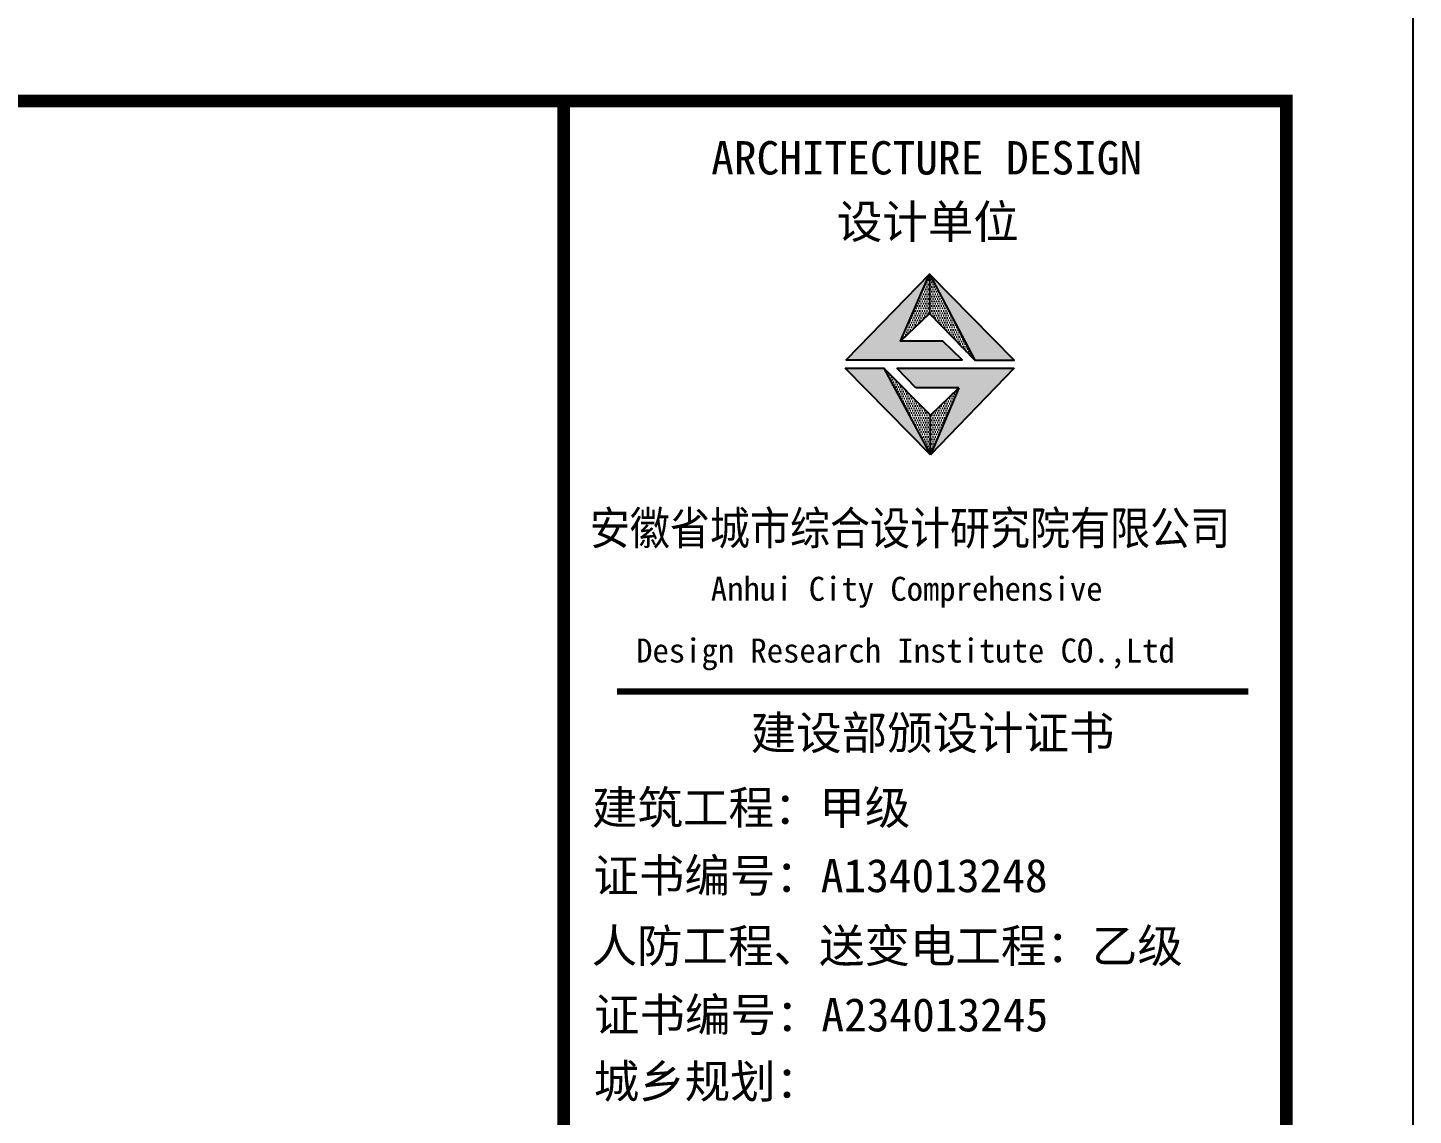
# Model space of a CAD drawing. Extents: x -518586 to 1253874, y -62343 to 661177.
# Drawn here: x 1168884 to 1185275, y 521808 to 534673 of the extents above; entities that cross this region are included whole.
import ezdxf

# ---------------------------------------------------------------- set-up
doc = ezdxf.new("R2010")
doc.units = 0
doc.header["$LTSCALE"] = 1000
doc.header["$MEASUREMENT"] = 0
for name, color, linetype in [('A_DE_DETAIL_3', 144, 'Continuous'), ('PUB_TEXT', 7, 'Continuous'), ('PUB_TITLE', 4, 'Continuous'), ('图框', 7, 'Continuous')]:
    doc.layers.add(name, color=color, linetype=linetype)
doc.styles.add('黑体', font='simhei.ttf')

msp = doc.modelspace()

# ---------------------------------------------------------------- hatches: boundary and pattern name
for points in [[(1179210, 530965), (1179551, 531757), (1178567, 530745), (1179937, 530745), (1179710, 530965)], [(1180089, 530741), (1180553, 530741), (1179551, 531757)]]:
    msp.add_hatch(color=1).paths.add_polyline_path(points)
at = {"layer": 'A_DE_DETAIL_3'}
for points in [[(1179011, 530644), (1178555, 530644), (1179564, 529619)], [(1179167, 530647), (1179391, 530412), (1179898, 530412), (1179564, 529619), (1180554, 530647)]]:
    msp.add_hatch(color=1, dxfattribs=at).paths.add_polyline_path(points)
at = {"layer": 'PUB_TEXT'}
h = msp.add_hatch(dxfattribs=at)
h.set_pattern_fill('DOTS', color=256, scale=450, style=0)
h.set_pattern_definition([(0, (-2239493.115, 1823332.14), (14.0625, 28.12500001), [0, -28.12500001])])
h.paths.add_polyline_path([(1179564, 529619), (1179564, 530091), (1179011, 530644)])
h.paths.add_polyline_path([(1179898, 530412), (1179564, 530091), (1179564, 529619)])
h.paths.add_polyline_path([(1179551, 531757), (1179551, 531292), (1180089, 530741)])
h.paths.add_polyline_path([(1179551, 531292), (1179551, 531757), (1179210, 530965)])

# ---------------------------------------------------------------- linework, layer by layer
for p, q in [((1179210, 530965), (1179551, 531757)), ((1179551, 531757), (1180089, 530741)), ((1179564, 529619), (1178555, 530644)), ((1178555, 530644), (1179011, 530644)), ((1178555, 530644), (1179011, 530644)), ((1179564, 530091), (1179011, 530644)), ((1179167, 530647), (1180554, 530647)), ((1179391, 530412), (1179167, 530647)), ((1180554, 530647), (1179564, 529619)), ((1179898, 530412), (1179391, 530412)), ((1179564, 530091), (1179898, 530412)), ((1179898, 530412), (1179564, 529619)), ((1179564, 529619), (1179564, 530091)), ((1179564, 529619), (1179564, 530091))]:
    msp.add_line(p, q)
for points in [[(1179710, 530965), (1179210, 530965), (1179551, 531292), (1180089, 530741), (1180553, 530741), (1179551, 531757), (1178567, 530745), (1179937, 530745), (1179710, 530965)], [(1179551, 531757), (1179551, 531292)]]:
    msp.add_lwpolyline(points)
at = {"layer": 'A_DE_DETAIL_3', "color": 1}
for p, q in [((1179564, 529619), (1178555, 530644)), ((1179011, 530644), (1179564, 529619))]:
    msp.add_line(p, q, dxfattribs=at)
at = {"layer": 'PUB_TITLE'}
msp.add_lwpolyline([(1096175, 472307), (1185275, 472307), (1185275, 535307), (1096175, 535307)], close=True, dxfattribs=at)
at = {"layer": 'PUB_TITLE', "const_width": 150}
msp.add_lwpolyline([(1099925, 473806), (1183775, 473806), (1183775, 533807), (1099925, 533807)], close=True, dxfattribs=at)
at = {"layer": '图框', "color": 4, "const_width": 148}
msp.add_lwpolyline([(1175225, 533807), (1183775, 533807), (1183775, 473806), (1175225, 473806)], close=True, dxfattribs=at)
at = {"layer": '图框', "color": 4, "const_width": 74.7}
msp.add_lwpolyline([(1175854, 526823), (1183324, 526823)], dxfattribs=at)

# ---------------------------------------------------------------- texts
at = {"layer": '图框', "color": 4, "style": '黑体'}
for s, height, p in [('ARCHITECTURE DESIGN', 394.42, (1176969, 532937)), ('设计单位', 394.4, (1178456, 532182)), ('Anhui City Comprehensive ', 283.86, (1176965, 527894)), (' Design Research Institute CO.,Ltd', 283.86, (1175889, 527164)), ('建设部颁设计证书', 394.4, (1177437, 526135)), (' 建筑工程：甲级', 394.4, (1175291, 525251)), ('证书编号：A134013248', 394.42, (1175576, 524447)), ('人防工程、送变电工程：乙级', 394.42, (1175555, 523616)), ('证书编号：A234013245', 394.42, (1175583, 522800)), ('城乡规划：', 394.4, (1175580, 522012))]:
    msp.add_text(s, height=height, dxfattribs=at).set_placement(p)
at = {"layer": '图框', "color": 4, "style": '黑体', "width": 0.88}
msp.add_text('安徽省城市综合设计研究院有限公司', height=394.42, dxfattribs=at).set_placement((1175534, 528557))

doc.saveas('drawing.dxf')
